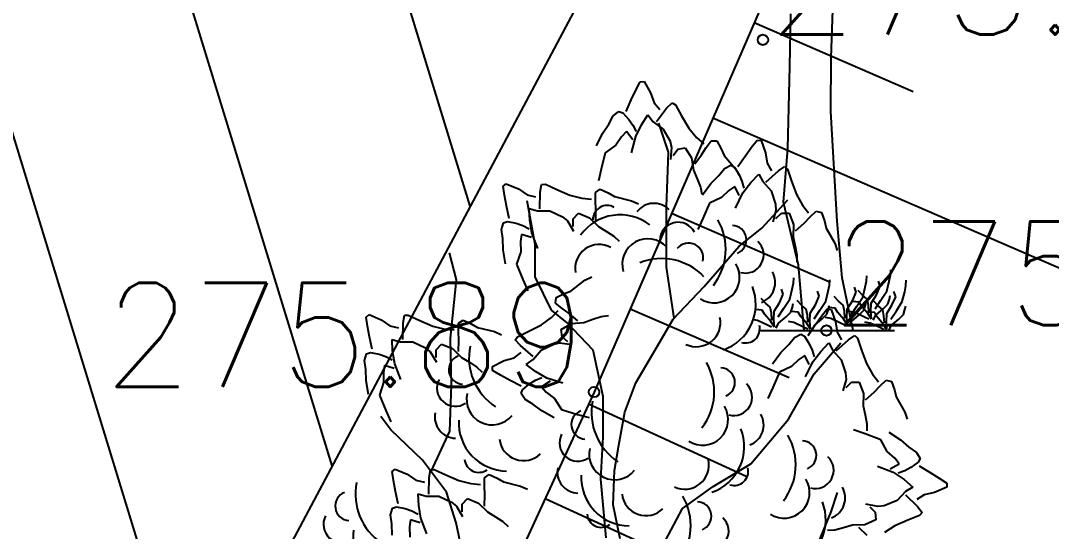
# Model space of a CAD drawing. Extents: x 524954 to 526204, y 9523489 to 9524010.
# Drawn here: x 525321.73 to 525331.64, y 9523785.46 to 9523790.37 of the extents above; entities that cross this region are included whole.
import ezdxf
from ezdxf.enums import TextEntityAlignment as Align

# ---------------------------------------------------------------- set-up
doc = ezdxf.new("R2010")
doc.units = 0
doc.header["$PDMODE"] = 33
doc.header["$PDSIZE"] = 0.1
doc.linetypes.add('ACAD_ISO12W100', pattern=[21, 12, -3, 0, -3, 0, -3])
for name, color, linetype in [('Arbre', 34, 'ACAD_ISO12W100'), ('Bati', 6, 'Continuous'), ('Bati_H', 1, 'Continuous'), ('Haut_Talus', 30, 'Continuous'), ('Talus', 2, 'Continuous'), ('TopoAlt', 3, 'Continuous'), ('TOPOJIS', 7, 'Continuous')]:
    doc.layers.add(name, color=color, linetype=linetype)
doc.styles.add('Simplex 1.0', font='Simplex.shx', dxfattribs={"width": 0.99, "height": 1})

# ---------------------------------------------------------------- blocks, each defined once
blk = doc.blocks.new('TCPOINT M')
at = {"color": 0}
blk.add_point((0, 0), dxfattribs=at)
at = {"layer": 'TopoAlt', "style": 'Simplex 1.0', "width": 0.99}
blk.add_attdef('ALT', (0.15, 0.15), '', height=1, dxfattribs=at)
blk = doc.blocks.new('v088')
at = {"linetype": 'Continuous'}
for p, q in [((-0.0239, 12.3184), (0.0161, 12.3965)), ((0.0161, 12.3965), (0.0546, 12.3999)), ((0.0546, 12.3999), (0.1184, 12.2906)), ((-0.0686, 12.2238), (-0.0239, 12.3184)), ((0.1184, 12.2906), (0.1522, 12.1952)), ((-0.1179, 12.1126), (-0.0686, 12.2238)), ((0.1522, 12.1952), (0.2074, 12.1313)), ((0.2717, 12.1435), (0.3242, 12.1966)), ((0.3242, 12.1966), (0.3557, 12.1751)), ((-0.2428, 12.0693), (-0.1881, 12.111)), ((-0.1881, 12.111), (-0.1505, 12.0986)), ((-0.1505, 12.0986), (-0.0915, 12.0354)), ((0.1746, 12.0155), (0.2717, 12.1435)), ((0.3557, 12.1751), (0.415, 12.0689)), ((-0.344, 11.9013), (-0.2828, 11.9912)), ((-0.2828, 11.9912), (-0.2428, 12.0693)), ((-0.0915, 12.0354), (-0.0536, 11.98)), ((0.0317, 11.9844), (0.0922, 12.0781)), ((0.0922, 12.0781), (0.1437, 12.0135)), ((0.1437, 12.0135), (0.2395, 11.9416)), ((0.2897, 11.7219), (0.1969, 11.9998)), ((0.415, 12.0689), (0.4841, 11.9528)), ((-0.4033, 11.7804), (-0.344, 11.9013)), ((-0.1123, 11.9179), (-0.1618, 11.8694)), ((-0.0542, 11.8389), (-0.1123, 11.9179)), ((-0.0536, 11.98), (-0.0225, 11.9193)), ((-0.0252, 11.8718), (0.0317, 11.9844)), ((0.2395, 11.9416), (0.3048, 11.8248)), ((0.4841, 11.9528), (0.5601, 11.8616)), ((-0.1618, 11.8694), (-0.2169, 11.7884)), ((-0.066, 11.7153), (-0.0252, 11.8718)), ((0.3048, 11.8248), (0.32, 11.7651)), ((0.5601, 11.8616), (0.6304, 11.8005)), ((0.6527, 11.7656), (0.6994, 11.8293)), ((0.6994, 11.8293), (0.7544, 11.828)), ((0.7544, 11.828), (0.796, 11.7537)), ((1.0886, 11.7676), (1.1424, 11.8368)), ((1.1424, 11.8368), (1.1809, 11.833)), ((1.1809, 11.833), (1.2232, 11.7138)), ((-0.3202, 11.714), (-0.3572, 11.5582)), ((-0.2169, 11.7884), (-0.3202, 11.714)), ((0.2697, 11.1929), (0.2897, 11.7219)), ((0.32, 11.7651), (0.3106, 11.6498)), ((0.3344, 11.6895), (0.378, 11.7487)), ((0.378, 11.7487), (0.4498, 11.7623)), ((0.4498, 11.7623), (0.5114, 11.6644)), ((0.5418, 11.6075), (0.6075, 11.6944)), ((0.6075, 11.6944), (0.6527, 11.7656)), ((0.796, 11.7537), (0.824, 11.6885)), ((1.027, 11.683), (1.0886, 11.7676)), ((1.2232, 11.7138), (1.2386, 11.6137)), ((0.5114, 11.6644), (0.5299, 11.5465)), ((0.824, 11.6885), (0.9344, 11.5607)), ((0.827, 11.5637), (0.8886, 11.5945)), ((0.8886, 11.5945), (0.9232, 11.5753)), ((0.9578, 11.583), (1.027, 11.683)), ((1.2386, 11.6137), (1.2809, 11.5407)), ((-0.3572, 11.5582), (-0.3824, 11.4437)), ((0.5299, 11.5465), (0.5653, 11.4632)), ((0.6962, 11.4176), (0.7732, 11.4945)), ((0.7732, 11.4945), (0.827, 11.5637)), ((0.9232, 11.5753), (0.9693, 11.5022)), ((0.9344, 11.5607), (0.97, 11.497)), ((0.9693, 11.5022), (0.9963, 11.4406)), ((1.0809, 11.4291), (1.1578, 11.5099)), ((1.1578, 11.5099), (1.1963, 11.4368)), ((1.2271, 11.433), (1.3463, 11.5407)), ((1.3463, 11.5407), (1.4079, 11.583)), ((1.4079, 11.583), (1.4348, 11.556)), ((1.4348, 11.556), (1.4733, 11.4406)), ((-1.2987, 11.3921), (-1.2695, 11.4174)), ((-1.2695, 11.4174), (-1.1537, 11.3664)), ((-0.9434, 11.3371), (-0.9319, 11.4109)), ((-0.9319, 11.4109), (-0.8938, 11.412)), ((-0.8938, 11.412), (-0.7835, 11.3608)), ((0.5653, 11.4632), (0.5962, 11.3829)), ((0.6155, 11.3099), (0.6962, 11.4176)), ((0.9963, 11.4406), (1.0155, 11.3753)), ((1.004, 11.3291), (1.0809, 11.4291)), ((1.1963, 11.4368), (1.2771, 11.3483)), ((1.4733, 11.4406), (1.5194, 11.3137)), ((-1.2853, 11.3054), (-1.2987, 11.3921)), ((-1.266, 11.2026), (-1.2853, 11.3054)), ((-1.1537, 11.3664), (-1.0704, 11.3089)), ((-1.0704, 11.3089), (-0.9882, 11.2895)), ((-0.9469, 11.1764), (-0.9434, 11.3371)), ((-0.7835, 11.3608), (-0.6595, 11.3072)), ((-0.6595, 11.3072), (-0.5444, 11.2779)), ((-0.4131, 11.2545), (-0.4126, 11.3334)), ((-0.4126, 11.3334), (-0.3673, 11.3647)), ((-0.3673, 11.3647), (-0.2901, 11.3288)), ((-0.2901, 11.3288), (-0.2291, 11.2925)), ((0.5962, 11.3829), (0.6091, 11.3149)), ((0.8693, 11.3522), (0.8001, 11.2829)), ((0.927, 11.3906), (0.8693, 11.3522)), ((0.9693, 11.3022), (0.927, 11.3906)), ((0.9347, 11.1829), (1.004, 11.3291)), ((1.2771, 11.3483), (1.3194, 11.2214)), ((1.5194, 11.3137), (1.5771, 11.2099)), ((-1.2408, 11.0836), (-1.266, 11.2026)), ((-0.9914, 10.8307), (-1.0686, 11.252)), ((-0.5444, 11.2779), (-0.4516, 11.2697)), ((-0.4079, 11.1703), (-0.4131, 11.2545)), ((-0.2291, 11.2925), (-0.0648, 11.2537)), ((-0.0648, 11.2537), (0.0014, 11.223)), ((0.6847, 11.2291), (0.6193, 11.0829)), ((0.8001, 11.2829), (0.6847, 11.2291)), ((1.1882, 10.9882), (1.4374, 11.2608)), ((1.3194, 11.2214), (1.3232, 11.1598)), ((1.5771, 11.2099), (1.6348, 11.1368)), ((-1.0503, 11.1789), (-0.9708, 11.1567)), ((-1.0444, 11.0675), (-1.0503, 11.1789)), ((-0.9708, 11.1567), (-0.851, 11.1547)), ((-0.851, 11.1547), (-0.7296, 11.0984)), ((-0.7296, 11.0984), (-0.6822, 11.0589)), ((-0.6257, 11.0796), (-0.5755, 11.1328)), ((-0.5755, 11.1328), (-0.4682, 11.0896)), ((-0.4102, 11.0614), (-0.4079, 11.1703)), ((0.2693, 10.6145), (0.2697, 11.1929)), ((1.3232, 11.1598), (1.2925, 11.0483)), ((1.3232, 11.0829), (1.3771, 11.1329)), ((1.3771, 11.1329), (1.4502, 11.1329)), ((1.4502, 11.1329), (1.4925, 11.0252)), ((1.5925, 11.0368), (1.6502, 11.0983)), ((1.6502, 11.0983), (1.7079, 11.1522)), ((1.7079, 11.1522), (1.7617, 11.1406)), ((1.7617, 11.1406), (1.7887, 11.0598)), ((-1.3166, 10.9752), (-1.2967, 11.0411)), ((-1.2967, 11.0411), (-1.2589, 11.0531)), ((-1.2589, 11.0531), (-1.1741, 11.0365)), ((-1.1741, 11.0365), (-1.1109, 11.0139)), ((-1.1109, 11.0139), (-1.0501, 10.983)), ((-1.0245, 10.9429), (-1.0444, 11.0675)), ((-0.6822, 11.0589), (-0.6222, 10.96)), ((-0.6263, 11.0061), (-0.6257, 11.0796)), ((-0.4682, 11.0896), (-0.3841, 11.005)), ((-0.3841, 11.005), (-0.3065, 10.9583)), ((0.6193, 11.0829), (0.5731, 10.9752)), ((1.4925, 11.0252), (1.4886, 10.906)), ((1.5117, 10.9637), (1.5925, 11.0368)), ((1.7887, 11.0598), (1.8041, 10.9906)), ((-1.3032, 10.8885), (-1.3166, 10.9752)), ((-1.122, 10.9292), (-1.1336, 10.8608)), ((-1.0286, 10.8992), (-1.122, 10.9292)), ((-0.9657, 10.7922), (-1.0245, 10.9429)), ((-0.3065, 10.9583), (-0.2344, 10.9114)), ((-0.2344, 10.9114), (-0.1841, 10.8638)), ((0.9679, 10.8157), (1.1882, 10.9882)), ((1.4886, 10.906), (1.5079, 10.8175)), ((1.8041, 10.9906), (1.8887, 10.8444)), ((-1.3, 10.7798), (-1.3032, 10.8885)), ((-1.1336, 10.8608), (-1.1308, 10.7629)), ((-0.9911, 10.5198), (-0.9914, 10.8307)), ((0.6339, 10.4293), (0.9679, 10.8157)), ((1.5079, 10.8175), (1.5233, 10.7329)), ((1.8887, 10.8444), (1.9118, 10.7752)), ((-1.7492, 10.4915), (-1.8168, 10.7513)), ((-1.2771, 10.6471), (-1.3, 10.7798)), ((-1.1308, 10.7629), (-1.1708, 10.642)), ((1.5233, 10.7329), (1.5233, 10.6636)), ((-1.1708, 10.642), (-1.1094, 10.4942)), ((0.3448, 10.1217), (0.2693, 10.6145)), ((-0.8352, 10.1996), (-0.9911, 10.5198)), ((-0.514, 10.4875), (-0.4484, 10.5194)), ((-1.8059, 9.9306), (-1.7492, 10.4915)), ((-1.1094, 10.4942), (-1.0628, 10.3867)), ((-0.648, 10.3846), (-0.514, 10.4875)), ((0.3358, 10.1122), (0.6339, 10.4293)), ((-0.7957, 10.2682), (-0.7912, 10.3231)), ((-0.7912, 10.3231), (-0.7146, 10.3603)), ((-0.7146, 10.3603), (-0.648, 10.3846)), ((-0.7348, 10.218), (-0.7957, 10.2682)), ((-0.6662, 10.1688), (-0.7348, 10.218)), ((1.7617, 10.1424), (1.8156, 10.2117)), ((1.8156, 10.2117), (1.8541, 10.2078)), ((1.8541, 10.2078), (1.8964, 10.0886)), ((-2.6162, 10.1323), (-2.587, 10.1577)), ((-2.6028, 10.0456), (-2.6162, 10.1323)), ((-2.587, 10.1577), (-2.4712, 10.1066)), ((-2.2608, 10.0773), (-2.2494, 10.1511)), ((-2.2494, 10.1511), (-2.2113, 10.1522)), ((-2.2113, 10.1522), (-2.101, 10.101)), ((-0.9313, 10.0604), (-0.8359, 10.1311)), ((-0.8359, 10.1311), (-0.7709, 10.1978)), ((-0.6834, 10.0784), (-0.8352, 10.1996)), ((-0.5833, 10.0982), (-0.6662, 10.1688)), ((-0.5231, 10.0829), (-0.4378, 10.1134)), ((-0.4378, 10.1134), (-0.3559, 10.1397)), ((-0.3559, 10.1397), (-0.2873, 10.1487)), ((0.1676, 9.8288), (0.3358, 10.1122)), ((1.7002, 10.0578), (1.7617, 10.1424)), ((-2.5835, 9.9428), (-2.6028, 10.0456)), ((-2.4712, 10.1066), (-2.3879, 10.0492)), ((-2.3879, 10.0492), (-2.3057, 10.0298)), ((-2.2643, 9.9167), (-2.2608, 10.0773)), ((-2.101, 10.101), (-1.977, 10.0475)), ((-1.977, 10.0475), (-1.8618, 10.0181)), ((-1.8618, 10.0181), (-1.7691, 10.0099)), ((-1.7305, 9.9947), (-1.7301, 10.0737)), ((-1.7301, 10.0737), (-1.6848, 10.1049)), ((-1.6848, 10.1049), (-1.6075, 10.069)), ((-1.6075, 10.069), (-1.5466, 10.0327)), ((-1.5466, 10.0327), (-1.3822, 9.9939)), ((-1.0512, 9.9981), (-0.9313, 10.0604)), ((-0.7431, 10.0152), (-0.6418, 10.0712)), ((-0.7336, 9.9427), (-0.7431, 10.0152)), ((-0.4354, 9.8162), (-0.6834, 10.0784)), ((-0.6418, 10.0712), (-0.5231, 10.0829)), ((1.631, 9.9578), (1.7002, 10.0578)), ((1.8964, 10.0886), (1.9118, 9.9886)), ((-2.5582, 9.8238), (-2.5835, 9.9428)), ((-2.3678, 9.9191), (-2.2883, 9.8969)), ((-2.3619, 9.8077), (-2.3678, 9.9191)), ((-1.7966, 9.483), (-1.8059, 9.9306)), ((-1.7254, 9.9105), (-1.7305, 9.9947)), ((-1.7277, 9.8016), (-1.7254, 9.9105)), ((-1.3822, 9.9939), (-1.316, 9.9632)), ((-1.1838, 9.9148), (-1.1606, 9.945)), ((-1.1339, 9.8592), (-1.1838, 9.9148)), ((-1.1606, 9.945), (-1.0512, 9.9981)), ((-0.677, 9.8958), (-0.7336, 9.9427)), ((1.4463, 9.8693), (1.5002, 9.9386)), ((1.5002, 9.9386), (1.5617, 9.9693)), ((1.5617, 9.9693), (1.5963, 9.9501)), ((1.5963, 9.9501), (1.6425, 9.877)), ((1.9002, 9.8078), (2.0195, 9.9155)), ((1.9118, 9.9886), (1.9541, 9.9155)), ((2.0195, 9.9155), (2.081, 9.9578)), ((2.081, 9.9578), (2.1079, 9.9309)), ((2.1079, 9.9309), (2.1464, 9.8155)), ((-2.2883, 9.8969), (-2.1685, 9.895)), ((-2.1685, 9.895), (-2.0471, 9.8386)), ((-2.0471, 9.8386), (-1.9997, 9.7992)), ((-1.9438, 9.7464), (-1.9432, 9.8199)), ((-1.9432, 9.8199), (-1.893, 9.873)), ((-1.893, 9.873), (-1.7856, 9.8299)), ((-1.7856, 9.8299), (-1.7015, 9.7452)), ((-1.0116, 9.755), (-1.1339, 9.8592)), ((-1.0114, 9.724), (-0.9342, 9.8156)), ((-0.9342, 9.8156), (-0.8138, 9.874)), ((-0.8138, 9.874), (-0.7533, 9.8858)), ((-0.7533, 9.8858), (-0.6387, 9.8698)), ((-0.339, 9.3704), (-0.4354, 9.8162)), ((-0.0246, 9.5014), (0.1676, 9.8288)), ((1.3694, 9.7924), (1.4463, 9.8693)), ((1.6425, 9.877), (1.6694, 9.8155)), ((1.6694, 9.8155), (1.6887, 9.7501)), ((1.6901, 9.587), (1.945, 9.8846)), ((1.7541, 9.8039), (1.831, 9.8847)), ((1.831, 9.8847), (1.8695, 9.8116)), ((1.8695, 9.8116), (1.9502, 9.7232)), ((2.1464, 9.8155), (2.1926, 9.6885)), ((-2.634, 9.7155), (-2.6142, 9.7814)), ((-2.6206, 9.6288), (-2.634, 9.7155)), ((-2.6142, 9.7814), (-2.5764, 9.7933)), ((-2.5764, 9.7933), (-2.4916, 9.7768)), ((-2.4916, 9.7768), (-2.4283, 9.7541)), ((-2.4283, 9.7541), (-2.3676, 9.7232)), ((-2.3419, 9.6831), (-2.3619, 9.8077)), ((-1.9997, 9.7992), (-1.9397, 9.7002)), ((-1.7015, 9.7452), (-1.624, 9.6985)), ((-1.4022, 9.6572), (-1.2895, 9.7147)), ((-1.2895, 9.7147), (-1.1923, 9.7429)), ((-1.1923, 9.7429), (-1.1254, 9.7944)), ((-1.0789, 9.6763), (-1.0114, 9.724)), ((1.2886, 9.6847), (1.3694, 9.7924)), ((1.5425, 9.727), (1.4733, 9.6578)), ((1.6002, 9.7655), (1.5425, 9.727)), ((1.6425, 9.677), (1.6002, 9.7655)), ((1.6771, 9.7039), (1.7541, 9.8039)), ((1.9502, 9.7232), (1.9925, 9.5962)), ((-2.6175, 9.52), (-2.6206, 9.6288)), ((-2.4395, 9.6694), (-2.4511, 9.6011)), ((-2.3461, 9.6395), (-2.4395, 9.6694)), ((-2.2831, 9.5325), (-2.3419, 9.6831)), ((-1.624, 9.6985), (-1.5519, 9.6516)), ((-1.5519, 9.6516), (-1.5015, 9.6041)), ((-1.401, 9.6186), (-1.4022, 9.6572)), ((-1.3254, 9.5742), (-1.401, 9.6186)), ((-0.9888, 9.6106), (-1.0789, 9.6763)), ((1.4733, 9.6578), (1.3579, 9.6039)), ((1.6079, 9.5578), (1.6771, 9.7039)), ((2.1926, 9.6885), (2.2503, 9.5847)), ((-2.5946, 9.3874), (-2.6175, 9.52)), ((-2.4511, 9.6011), (-2.4483, 9.5032)), ((-1.2335, 9.5242), (-1.3254, 9.5742)), ((-1.1253, 9.4685), (-1.2335, 9.5242)), ((-1.0467, 9.4905), (-0.9892, 9.5252)), ((-0.9892, 9.5252), (-0.9269, 9.5527)), ((-0.8796, 9.5473), (-0.9888, 9.6106)), ((-0.8484, 9.5165), (-0.9306, 9.463)), ((-0.7257, 9.4976), (-0.8796, 9.5473)), ((1.3579, 9.6039), (1.2925, 9.4577)), ((1.4442, 9.1527), (1.6901, 9.587)), ((1.9964, 9.5347), (1.9656, 9.4231)), ((1.9925, 9.5962), (1.9964, 9.5347)), ((2.2503, 9.5847), (2.308, 9.5116)), ((2.3233, 9.4731), (2.381, 9.527)), ((2.381, 9.527), (2.4349, 9.5154)), ((2.4349, 9.5154), (2.4618, 9.4347)), ((-2.4483, 9.5032), (-2.4883, 9.3823)), ((-1.8121, 9.0349), (-1.7966, 9.483)), ((-1.1278, 9.3984), (-1.1132, 9.4352)), ((-1.1132, 9.4352), (-1.0467, 9.4905)), ((-0.9306, 9.463), (-0.885, 9.4108)), ((-0.1306, 9.2193), (-0.0246, 9.5014)), ((1.2925, 9.4577), (1.2463, 9.35)), ((1.9964, 9.4577), (2.0502, 9.5077)), ((2.0502, 9.5077), (2.1233, 9.5077)), ((2.1233, 9.5077), (2.1656, 9.4)), ((2.2657, 9.4116), (2.3233, 9.4731)), ((2.4618, 9.4347), (2.4772, 9.3654)), ((-2.4883, 9.3823), (-2.4269, 9.2344)), ((-1.0892, 9.3413), (-1.1278, 9.3984)), ((-1.0136, 9.2969), (-1.0892, 9.3413)), ((-0.885, 9.4108), (-0.8073, 9.3511)), ((-0.8073, 9.3511), (-0.7389, 9.2437)), ((-0.337, 8.9787), (-0.339, 9.3704)), ((2.1656, 9.4), (2.1618, 9.2808)), ((2.1849, 9.3385), (2.2657, 9.4116)), ((2.4772, 9.3654), (2.5618, 9.2193)), ((-2.4269, 9.2344), (-2.3802, 9.1269)), ((-0.9273, 9.2307), (-1.0136, 9.2969)), ((-0.81, 9.1646), (-0.9273, 9.2307)), ((-0.7389, 9.2437), (-0.5855, 9.1979)), ((-0.1861, 8.901), (-0.1306, 9.2193)), ((2.1618, 9.2808), (2.181, 9.1923)), ((2.5618, 9.2193), (2.5849, 9.15)), ((-2.3783, 9.048), (-2.4742, 9.1766)), ((-0.5855, 9.1979), (-0.4727, 9.1661)), ((1.08, 8.7222), (1.4442, 9.1527)), ((2.181, 9.1923), (2.1964, 9.1077)), ((-2.0737, 8.7558), (-2.3783, 9.048)), ((-1.992, 8.6473), (-1.8121, 9.0349)), ((2.1801, 9.009), (2.0697, 9.0483)), ((2.1964, 9.1077), (2.1964, 9.0385)), ((2.4064, 9.0272), (2.519, 8.9533)), ((-0.3597, 8.574), (-0.337, 8.9787)), ((2.3301, 8.953), (2.1801, 9.009)), ((2.3912, 8.8412), (2.3301, 8.953)), ((2.519, 8.9533), (2.6006, 8.8814)), ((-0.2308, 8.6575), (-0.1861, 8.901)), ((2.4646, 8.7765), (2.3912, 8.8412)), ((2.6006, 8.8814), (2.6731, 8.832)), ((2.6731, 8.832), (2.7077, 8.7725)), ((-1.8434, 8.4497), (-2.0737, 8.7558)), ((0.7177, 8.5032), (1.08, 8.7222)), ((2.421, 8.6735), (2.5067, 8.7213)), ((2.5067, 8.7213), (2.4646, 8.7765)), ((2.6907, 8.7368), (2.6207, 8.6861)), ((2.7077, 8.7725), (2.6907, 8.7368)), ((-2.3661, 8.6466), (-2.3369, 8.6719)), ((-2.3527, 8.5599), (-2.3661, 8.6466)), ((-2.3369, 8.6719), (-2.2212, 8.6209)), ((-2.2212, 8.6209), (-2.1379, 8.5634)), ((-2.0108, 8.5916), (-1.9993, 8.6654)), ((-1.9993, 8.6654), (-1.9613, 8.6665)), ((-1.9613, 8.6665), (-1.8509, 8.6153)), ((-0.2426, 8.3277), (-0.2308, 8.6575)), ((2.2998, 8.7005), (2.4501, 8.6406)), ((2.4501, 8.6406), (2.5548, 8.5702)), ((2.5609, 8.6554), (2.4969, 8.632)), ((2.6207, 8.6861), (2.5609, 8.6554)), ((2.7005, 8.7027), (2.8047, 8.6399)), ((2.8047, 8.6399), (2.8931, 8.5838)), ((-2.3334, 8.4571), (-2.3527, 8.5599)), ((-2.1379, 8.5634), (-2.0557, 8.544)), ((-2.0143, 8.4309), (-2.0108, 8.5916)), ((-1.8509, 8.6153), (-1.7269, 8.5617)), ((-1.7269, 8.5617), (-1.6118, 8.5324)), ((-1.6118, 8.5324), (-1.519, 8.5242)), ((-1.4805, 8.509), (-1.4801, 8.5879)), ((-1.4801, 8.5879), (-1.4347, 8.6192)), ((-1.4347, 8.6192), (-1.3575, 8.5833)), ((-1.3575, 8.5833), (-1.2966, 8.547)), ((-1.2966, 8.547), (-1.1322, 8.5082)), ((-0.3105, 8.0091), (-0.3597, 8.574)), ((2.5548, 8.5702), (2.6402, 8.4985)), ((2.8931, 8.5838), (2.9656, 8.5345)), ((2.9656, 8.5345), (2.9641, 8.4958)), ((-2.3082, 8.3381), (-2.3334, 8.4571)), ((-2.1178, 8.4334), (-2.0382, 8.4112)), ((-2.1118, 8.322), (-2.1178, 8.4334)), ((-1.7501, 8.1531), (-1.8434, 8.4497)), ((-1.4754, 8.4248), (-1.4805, 8.509)), ((-1.4776, 8.3159), (-1.4754, 8.4248)), ((-1.1322, 8.5082), (-1.066, 8.4775)), ((0.4236, 8.2918), (0.7177, 8.5032)), ((1.8546, 8.2596), (1.9129, 8.4473)), ((2.5697, 8.4555), (2.4865, 8.3693)), ((2.5678, 8.4245), (2.6828, 8.3123)), ((2.6402, 8.4985), (2.5697, 8.4555)), ((2.749, 8.4244), (2.6787, 8.3776)), ((2.8478, 8.4461), (2.749, 8.4244)), ((2.9641, 8.4958), (2.8478, 8.4461)), ((-2.0382, 8.4112), (-1.9184, 8.4092)), ((-1.9184, 8.4092), (-1.7971, 8.3529)), ((-1.7971, 8.3529), (-1.7497, 8.3134)), ((-1.6937, 8.2606), (-1.6931, 8.3341)), ((-1.6931, 8.3341), (-1.643, 8.3873)), ((-1.643, 8.3873), (-1.5356, 8.3441)), ((-1.5356, 8.3441), (-1.4515, 8.2595)), ((-0.1735, 7.9995), (-0.2426, 8.3277)), ((2.3013, 8.3113), (2.188, 8.335)), ((2.4865, 8.3693), (2.3625, 8.3191)), ((-2.384, 8.2298), (-2.3641, 8.2956)), ((-2.3706, 8.1431), (-2.384, 8.2298)), ((-2.3641, 8.2956), (-2.3264, 8.3076)), ((-2.3264, 8.3076), (-2.2415, 8.291)), ((-2.2415, 8.291), (-2.1783, 8.2684)), ((-2.1783, 8.2684), (-2.1175, 8.2375)), ((-2.0919, 8.1974), (-2.1118, 8.322)), ((-1.7497, 8.3134), (-1.6897, 8.2145)), ((-1.4515, 8.2595), (-1.374, 8.2128)), ((0.2621, 7.9837), (0.4236, 8.2918)), ((1.7363, 7.971), (1.8546, 8.2596)), ((2.2245, 8.3065), (2.2778, 8.2559)), ((2.2778, 8.2559), (2.2824, 8.183)), ((2.3625, 8.3191), (2.3013, 8.3113)), ((2.7037, 8.225), (2.591, 8.1793)), ((2.6828, 8.3123), (2.7289, 8.2536)), ((2.7289, 8.2536), (2.7037, 8.225)), ((-2.3674, 8.0343), (-2.3706, 8.1431)), ((-2.1895, 8.1837), (-2.2011, 8.1153)), ((-2.0961, 8.1537), (-2.1895, 8.1837)), ((-2.0331, 8.0467), (-2.0919, 8.1974)), ((-1.6531, 7.6763), (-1.7501, 8.1531)), ((-1.374, 8.2128), (-1.3019, 8.1659)), ((-1.3019, 8.1659), (-1.2515, 8.1184)), ((2.0584, 8.1303), (1.9713, 8.1055)), ((2.1776, 8.1339), (2.0584, 8.1303)), ((2.2824, 8.183), (2.1776, 8.1339)), ((2.591, 8.1793), (2.4672, 8.1253)), ((-2.2011, 8.1153), (-2.1982, 8.0174)), ((1.8878, 8.0848), (1.8187, 8.0804)), ((1.9713, 8.1055), (1.8878, 8.0848)), ((2.1174, 8.1109), (2.1954, 8.0349)), ((2.4672, 8.1253), (2.3672, 8.0611)), ((0.0445, 2.6247), (0.064, 3.1786)), ((-0.3518, 2.5418), (-0.3436, 3.0457)), ((0.0429, 2.1085), (0.0445, 2.6247)), ((-0.3726, 1.7516), (-0.3518, 2.5418)), ((0.1022, 1.0525), (0.0429, 2.1085)), ((-0.4115, 1.2346), (-0.3726, 1.7516)), ((-0.2683, 0.6281), (-0.4115, 1.2346)), ((0.151, 0.5063), (0.1022, 1.0525)), ((-0.2127, 0), (-0.2683, 0.6281)), ((-0.3173, 0.4544), (-0.3149, 0.5073)), ((0.2565, 0), (0.151, 0.5063)), ((0.3847, 0.4736), (0.3871, 0.5265)), ((0.6034, 0.4736), (0.6155, 0.5313)), ((0.6155, 0.5313), (0.6179, 0.5842)), ((-0.4159, 0.3486), (-0.4327, 0.3991)), ((-0.3534, 0.3029), (-0.3294, 0.3967)), ((-0.3294, 0.3967), (-0.3173, 0.4544)), ((0.0168, 0.3774), (0.0288, 0.4351)), ((0.0288, 0.4351), (0.0313, 0.488)), ((0.2861, 0.3678), (0.2693, 0.4183)), ((0.3486, 0.3221), (0.3726, 0.4159)), ((0.3726, 0.4159), (0.3847, 0.4736)), ((0.4808, 0.3438), (0.5169, 0.4255)), ((0.5169, 0.4255), (0.5001, 0.476)), ((0.5794, 0.3798), (0.6034, 0.4736)), ((0.7525, 0.3726), (0.7645, 0.4303)), ((0.7645, 0.4303), (0.7669, 0.4832)), ((-0.5866, 0.2645), (-0.6275, 0.3077)), ((-0.452, 0.2669), (-0.4159, 0.3486)), ((-0.4087, 0.214), (-0.3534, 0.3029)), ((-0.1058, 0.2476), (-0.0697, 0.3294)), ((-0.0697, 0.3294), (-0.0865, 0.3798)), ((-0.0072, 0.2837), (0.0168, 0.3774)), ((0.1154, 0.2837), (0.0745, 0.327)), ((0.25, 0.2861), (0.2861, 0.3678)), ((0.2933, 0.2332), (0.3486, 0.3221)), ((0.3462, 0.3414), (0.3053, 0.3847)), ((0.3919, 0.3005), (0.3462, 0.3414)), ((0.4039, 0.2428), (0.3919, 0.3005)), ((0.4303, 0.2645), (0.4808, 0.3438)), ((0.5241, 0.2909), (0.5794, 0.3798)), ((0.5914, 0.2548), (0.6058, 0.3029)), ((0.6058, 0.3029), (0.6131, 0.3366)), ((0.6299, 0.2428), (0.6659, 0.3246)), ((0.6659, 0.3246), (0.6491, 0.375)), ((0.7285, 0.2789), (0.7525, 0.3726)), ((-0.6179, 0.1971), (-0.6828, 0.2019)), ((-0.5409, 0.2236), (-0.5866, 0.2645)), ((-0.5289, 0.1659), (-0.5409, 0.2236)), ((-0.5025, 0.1875), (-0.452, 0.2669)), ((-0.464, 0.1322), (-0.4087, 0.214)), ((-0.3414, 0.1779), (-0.327, 0.226)), ((-0.327, 0.226), (-0.3197, 0.2596)), ((-0.2404, 0.2452), (-0.2813, 0.2885)), ((-0.1947, 0.2043), (-0.2404, 0.2452)), ((-0.1827, 0.1467), (-0.1947, 0.2043)), ((-0.1563, 0.1683), (-0.1058, 0.2476)), ((-0.0625, 0.1947), (-0.0072, 0.2837)), ((0.0048, 0.1587), (0.0192, 0.2068)), ((0.0192, 0.2068), (0.0264, 0.2404)), ((0.0841, 0.2164), (0.0192, 0.2212)), ((0.1058, 0.1779), (0.0841, 0.2164)), ((0.1611, 0.2428), (0.1154, 0.2837)), ((0.1731, 0.1851), (0.1611, 0.2428)), ((0.1971, 0.125), (0.1995, 0.2068)), ((0.1995, 0.2068), (0.25, 0.2861)), ((0.238, 0.1515), (0.2933, 0.2332)), ((0.3149, 0.2741), (0.25, 0.2789)), ((0.3366, 0.2356), (0.3149, 0.2741)), ((0.3967, 0.1635), (0.3366, 0.2356)), ((0.3606, 0.1971), (0.375, 0.2452)), ((0.375, 0.2452), (0.3823, 0.2789)), ((0.4087, 0.1755), (0.4039, 0.2428)), ((0.4279, 0.1827), (0.4303, 0.2645)), ((0.4953, 0.2404), (0.4544, 0.2837)), ((0.4688, 0.2092), (0.5241, 0.2909)), ((0.4736, 0.1491), (0.5457, 0.2092)), ((0.5409, 0.1995), (0.4953, 0.2404)), ((0.5529, 0.1418), (0.5409, 0.1995)), ((0.5457, 0.2092), (0.5914, 0.2548)), ((0.5794, 0.1635), (0.6299, 0.2428)), ((0.6732, 0.1899), (0.7285, 0.2789)), ((0.7405, 0.1539), (0.7549, 0.2019)), ((0.7549, 0.2019), (0.7621, 0.2356)), ((-0.6611, 0.0962), (-0.7116, 0.1058)), ((-0.5962, 0.1587), (-0.6179, 0.1971)), ((-0.5361, 0.0865), (-0.5962, 0.1587)), ((-0.5241, 0.0986), (-0.5289, 0.1659)), ((-0.5049, 0.1058), (-0.5025, 0.1875)), ((-0.5001, 0.0361), (-0.5049, 0.1058)), ((-0.4592, 0.0721), (-0.3871, 0.1322)), ((-0.3871, 0.1322), (-0.3414, 0.1779)), ((-0.2717, 0.1779), (-0.3366, 0.1827)), ((-0.25, 0.1394), (-0.2717, 0.1779)), ((-0.1899, 0.0673), (-0.25, 0.1394)), ((-0.1779, 0.0793), (-0.1827, 0.1467)), ((-0.1587, 0.0865), (-0.1563, 0.1683)), ((-0.1178, 0.113), (-0.0625, 0.1947)), ((-0.113, 0.0529), (-0.0409, 0.113)), ((-0.0409, 0.113), (0.0048, 0.1587)), ((0.0409, 0.1154), (-0.0096, 0.125)), ((0.1346, 0.0721), (0.0409, 0.1154)), ((0.1659, 0.1058), (0.1058, 0.1779)), ((0.2019, 0.0505), (0.1659, 0.1058)), ((0.1779, 0.1178), (0.1731, 0.1851)), ((0.2019, 0.0553), (0.1971, 0.125)), ((0.2717, 0.1731), (0.2212, 0.1827)), ((0.2428, 0.0914), (0.3149, 0.1515)), ((0.3654, 0.1298), (0.2717, 0.1731)), ((0.3149, 0.1515), (0.3606, 0.1971)), ((0.4063, 0.1082), (0.3654, 0.1298)), ((0.4327, 0.1082), (0.3967, 0.1635)), ((0.464, 0.1731), (0.3991, 0.1779)), ((0.4327, 0.113), (0.4279, 0.1827)), ((0.4496, 0.0986), (0.4736, 0.1491)), ((0.4856, 0.1346), (0.464, 0.1731)), ((0.5457, 0.0625), (0.4856, 0.1346)), ((0.5578, 0.0745), (0.5529, 0.1418)), ((0.577, 0.0817), (0.5794, 0.1635)), ((0.6179, 0.1082), (0.6732, 0.1899)), ((0.6227, 0.0481), (0.6948, 0.1082)), ((0.6948, 0.1082), (0.7405, 0.1539)), ((-0.5674, 0.0529), (-0.6611, 0.0962)), ((-0.6539, 0), (0.6539, 0)), ((-0.5265, 0.0313), (-0.5674, 0.0529)), ((-0.5001, 0.0313), (-0.5361, 0.0865)), ((-0.4832, 0.0216), (-0.4592, 0.0721)), ((-0.3149, 0.0769), (-0.3654, 0.0865)), ((-0.2212, 0.0337), (-0.3149, 0.0769)), ((-0.1803, 0.012), (-0.2212, 0.0337)), ((-0.1539, 0.012), (-0.1899, 0.0673)), ((-0.1539, 0.0168), (-0.1587, 0.0865)), ((-0.137, 0.0024), (-0.113, 0.0529)), ((0.1755, 0.0505), (0.1346, 0.0721)), ((0.2188, 0.0409), (0.2428, 0.0914)), ((0.4207, 0.0721), (0.3702, 0.0817)), ((0.5145, 0.0288), (0.4207, 0.0721)), ((0.5554, 0.0072), (0.5145, 0.0288)), ((0.5818, 0.0072), (0.5457, 0.0625)), ((0.5818, 0.012), (0.577, 0.0817)), ((0.5986, -0.0024), (0.6227, 0.0481))]:
    blk.add_line(p, q, dxfattribs=at)
for centre, major_axis, start_param, end_param in [((-0.3005, 11.0717), (0.0964, 0.0964), 0.254619, 2.377018), ((0.1501, 11.0237), (0.1445, 0.1445), 6.263619, 7.998733), ((-0.1756, 10.6509), (0.3298, 0.3298), 0.12682, 1.733702), ((0.3829, 10.8698), (-0.1246, 0.1246), 4.396235, 7.060094), ((0.2754, 10.7857), (0.3995, 0.3995), 4.836335, 6.022049), ((0.8987, 10.8757), (0.099, 0.099), 4.31771, 7.031286), ((0.0911, 10.6412), (0.1741, 0.1741), 6.236163, 8.918901), ((-0.3757, 10.5998), (0.1641, 0.1641), 0.282297, 2.520721), ((0.4834, 10.7051), (-0.099, 0.099), 3.680741, 6.394318), ((1.0287, 10.7332), (-0.1246, 0.1246), 2.081137, 4.744996), ((0.2226, 10.1318), (-0.3995, 0.3995), 4.689978, 5.875693), ((0.7276, 10.5169), (-0.1741, 0.1741), 1.793126, 4.475865), ((1.1114, 10.4666), (-0.1445, 0.1445), 2.713295, 4.448408), ((0.6623, 10.2582), (-0.3298, 0.3298), 2.69514, 4.302022), ((0.5573, 10.0804), (0.1641, 0.1641), 3.478918, 5.717341), ((1.0314, 10.0206), (0.0964, 0.0964), 3.62262, 5.745019), ((-1.0632, 9.7428), (0.3995, 0.3995), 2.158504, 3.344219), ((-1.6825, 9.6282), (-0.099, 0.099), -0.421529, 2.292047), ((0.1648, 9.4153), (0.3995, 0.3995), 4.836335, 6.022049), ((0.7881, 9.5054), (-0.099, 0.099), 2.746913, 5.46049), ((-1.7599, 9.4514), (-0.1246, 0.1246), 0.293965, 2.957824), ((0.9181, 9.3628), (0.1246, 0.1246), 3.651933, 6.315792), ((-1.4053, 9.3432), (0.1741, 0.1741), 2.133893, 4.816631), ((0.1148, 9.2139), (-0.3995, 0.3995), 0.587708, 1.773422), ((-0.5045, 9.0993), (0.099, 0.099), 1.149268, 3.862844), ((0.617, 9.1466), (-0.1741, 0.1741), 1.793126, 4.475865), ((-1.7527, 9.1724), (-0.1445, 0.1445), 0.590553, 2.325666), ((-1.2605, 9.1191), (0.3298, 0.3298), 2.307735, 3.914618), ((1.0008, 9.0963), (-0.1445, 0.1445), 2.713295, 4.448408), ((0.5518, 8.8878), (-0.3298, 0.3298), 2.69514, 4.302022), ((-1.1039, 8.9843), (0.1641, 0.1641), 2.463212, 4.701636), ((-0.5819, 8.9225), (0.1246, 0.1246), 1.864761, 4.52862), ((0.9486, 8.7133), (-0.3995, 0.3995), 3.265538, 4.451253), ((1.5719, 8.8034), (0.099, 0.099), 4.31771, 7.031286), ((-0.2273, 8.8143), (0.1741, 0.1741), 2.133893, 4.816631), ((-1.5338, 8.7756), (0.0964, 0.0964), 2.435534, 4.557933), ((0.4467, 8.71), (-0.1641, 0.1641), 1.908121, 4.146545), ((1.7019, 8.6608), (0.1246, 0.1246), 3.651933, 6.315792), ((-0.5746, 8.6435), (0.1445, 0.1445), 2.161349, 3.896462), ((0.9208, 8.6502), (0.0964, 0.0964), 3.62262, 5.745019), ((-2.1547, 8.4302), (0.3995, 0.3995), 2.158504, 3.344219), ((-0.0825, 8.5902), (0.3298, 0.3298), 2.307735, 3.914618), ((1.4008, 8.4446), (0.1741, 0.1741), 3.363922, 6.046661), ((-2.774, 8.3155), (-0.099, 0.099), -0.421529, 2.292047), ((0.0741, 8.4554), (0.1641, 0.1641), 2.463212, 4.701636), ((1.7845, 8.3943), (-0.1445, 0.1445), 2.713295, 4.448408), ((-0.0612, 8.1267), (-0.3995, 0.3995), 3.265538, 4.451253), ((0.5622, 8.2168), (0.099, 0.099), 4.31771, 7.031286), ((1.3355, 8.1858), (-0.3298, 0.3298), 2.69514, 4.302022), ((-0.3558, 8.2467), (0.0964, 0.0964), 2.435534, 4.557933), ((-2.8514, 8.1388), (-0.1246, 0.1246), 0.293965, 2.957824), ((0.6922, 8.0742), (-0.1246, 0.1246), 2.081137, 4.744996), ((-2.4968, 8.0306), (0.1741, 0.1741), 2.133893, 4.816631)]:
    blk.add_ellipse(centre, major_axis=major_axis, ratio=1, start_param=start_param, end_param=end_param, dxfattribs=at)

msp = doc.modelspace()

# ---------------------------------------------------------------- hatches: boundary and pattern name
at = {"layer": 'Bati_H'}
h = msp.add_hatch(dxfattribs=at)
h.set_pattern_fill('_U', color=256, scale=2, angle=-72.98102, style=0, pattern_type=0)
h.set_pattern_definition([(287.018979527, (0, 0), (1.9124157077, 0.58537693926), [])])
h.paths.add_polyline_path([(525331.4247, 9523798.7036), (525322.695, 9523782.2723), (525307.7693, 9523790.1377), (525312.1661, 9523798.7347), (525313.7441, 9523797.7989), (525318.1764, 9523805.735), (525318.1794, 9523805.7406)])

# ---------------------------------------------------------------- linework, layer by layer
at = {"layer": 'Bati', "flags": 128}
msp.add_lwpolyline([(525331.4247, 9523798.7036), (525322.695, 9523782.2723), (525307.7693, 9523790.1377), (525312.1661, 9523798.7347), (525313.7441, 9523797.7989), (525318.1764, 9523805.735), (525318.1794, 9523805.7406)], close=True, dxfattribs=at)
at = {"layer": 'Haut_Talus', "flags": 128}
msp.add_lwpolyline([(525331.9496, 9523874.7262), (525336.5516, 9523864.2964), (525344.7336, 9523863.4453), (525348.1239, 9523858.4504), (525349.1693, 9523854.6606), (525345.5541, 9523839.4853), (525345.2322, 9523831.8741), (525345.0785, 9523826.7424), (525343.9105, 9523824.8388), (525341.401, 9523810.757), (525339.9359, 9523806.8729), (525334.5218, 9523802.3816), (525330.7802, 9523794.9717), (525327.2423, 9523786.801), (525323.5488, 9523778.7649), (525322.1504, 9523772.5842), (525324.1178, 9523763.5299), (525322.3678, 9523760.1194), (525321.7373, 9523757.9658)], dxfattribs=at)
at = {"layer": 'Talus'}
for p, q in [((525328.7816, 9523790.3559), (525330.311, 9523789.6937)), ((525328.3842, 9523789.4382), (525332.9726, 9523787.4515)), ((525327.9869, 9523788.5206), (525329.5163, 9523787.8583)), ((525327.5895, 9523787.6029), (525329.119, 9523786.9407)), ((525327.1896, 9523786.6864), (525328.704, 9523785.9904)), ((525326.772, 9523785.7778), (525331.3151, 9523783.6897))]:
    msp.add_line(p, q, dxfattribs=at)

# ---------------------------------------------------------------- block references
at = {"layer": 'Arbre'}
for p in [(525329.4757, 9523787.3928), (525327.6676, 9523777.3883)]:
    msp.add_blockref('v088', p, dxfattribs=at)
at = {"layer": 'TOPOJIS'}
ref = msp.add_blockref('TCPOINT M', (525328.8656, 9523790.1896, 275.78), dxfattribs=at)
ref.add_attrib('ALT', '275.78', (525328.9156, 9523790.2396, 275.78), dxfattribs={"layer": 'TopoAlt', "height": 1, "style": 'Simplex 1.0', "width": 0.99})
ref = msp.add_blockref('TCPOINT M', (525329.4757, 9523787.3928, 275.68), dxfattribs=at)
ref.add_attrib('ALT', '275.68', (525329.5257, 9523787.4428, 275.68), dxfattribs={"layer": 'TopoAlt', "height": 1, "style": 'Simplex 1.0', "width": 0.99})
ref = msp.add_blockref('TCPOINT M', (525327.2423, 9523786.801, 275.89), dxfattribs=at)
ref.add_attrib('ALT', '275.89', dxfattribs={"layer": 'TopoAlt', "height": 1, "style": 'Simplex 1.0', "width": 0.99}).set_placement((525327.1923, 9523786.851, 275.89), align=Align.RIGHT)

doc.saveas('drawing.dxf')
